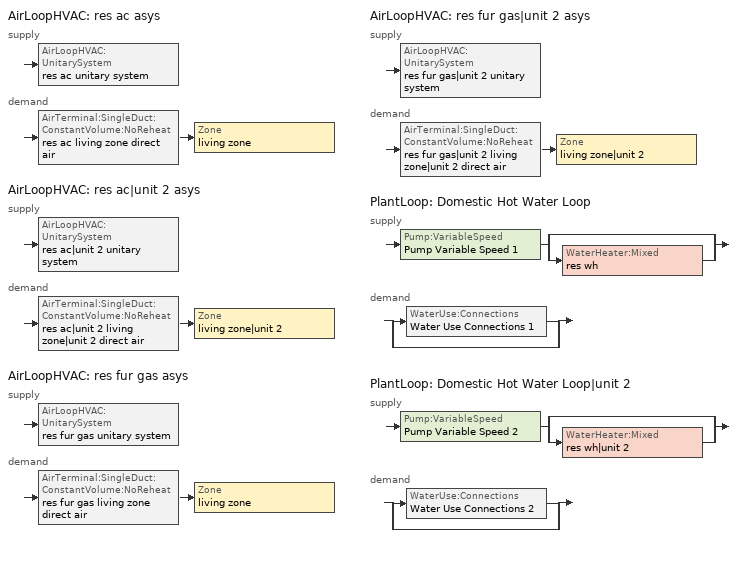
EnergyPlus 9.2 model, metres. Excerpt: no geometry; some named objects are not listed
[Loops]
AirLoopHVAC 'res ac asys'
 supply: AirLoopHVAC:UnitarySystem 'res ac unitary system'
 demand: AirTerminal:SingleDuct:ConstantVolume:NoReheat 'res ac living zone direct air' > Zone 'living zone'
AirLoopHVAC 'res ac|unit 2 asys'
 supply: AirLoopHVAC:UnitarySystem 'res ac|unit 2 unitary system'
 demand: AirTerminal:SingleDuct:ConstantVolume:NoReheat 'res ac|unit 2 living zone|unit 2 direct air' > Zone 'living zone|unit 2'
AirLoopHVAC 'res fur gas asys'
 supply: AirLoopHVAC:UnitarySystem 'res fur gas unitary system'
 demand: AirTerminal:SingleDuct:ConstantVolume:NoReheat 'res fur gas living zone direct air' > Zone 'living zone'
AirLoopHVAC 'res fur gas|unit 2 asys'
 supply: AirLoopHVAC:UnitarySystem 'res fur gas|unit 2 unitary system'
 demand: AirTerminal:SingleDuct:ConstantVolume:NoReheat 'res fur gas|unit 2 living zone|unit 2 direct air' > Zone 'living zone|unit 2'
PlantLoop 'Domestic Hot Water Loop'
 supply: Pump:VariableSpeed 'Pump Variable Speed 1' > split
  | bypass
  | WaterHeater:Mixed 'res wh'
 demand: split
  | WaterUse:Connections 'Water Use Connections 1'
  | bypass
PlantLoop 'Domestic Hot Water Loop|unit 2'
 supply: Pump:VariableSpeed 'Pump Variable Speed 2' > split
  | bypass
  | WaterHeater:Mixed 'res wh|unit 2'
 demand: split
  | WaterUse:Connections 'Water Use Connections 2'
  | bypass
[ZoneControl:Thermostat]
Name | Zone or ZoneList | Control Type Schedule | Control 1
living zone Thermostat | living zone | living zone Thermostat Schedule | living zone temperature setpoint
living zone|unit 2 Thermostat | living zone|unit 2 | living zone|unit 2 Thermostat Schedule | living zone|unit 2 temperature setpoint
[ThermostatSetpoint:DualSetpoint] Heating Setpoint Temperature Schedule=res heating setpoint; Cooling Setpoint Temperature Schedule=res cooling setpoint
living zone temperature setpoint; living zone|unit 2 temperature setpoint
[AirTerminal:SingleDuct:ConstantVolume:NoReheat] Availability Schedule=Always On Discrete
Name | Maximum Air Flow Rate {m3/s}
res ac living zone direct air; res fur gas living zone direct air | 3.12491
res ac|unit 2 living zone|unit 2 direct air; res fur gas|unit 2 living zone|unit 2 direct air | 3.12687
[Zone equipment]
living zone: res ac living zone direct air, res fur gas living zone direct air
living zone|unit 2: res ac|unit 2 living zone|unit 2 direct air, res fur gas|unit 2 living zone|unit 2 direct air
[AirLoopHVAC]
Name | Design Supply Air Flow Rate {m3/s}
res ac asys; res fur gas asys | 3.12491
res ac|unit 2 asys; res fur gas|unit 2 asys | 3.12687
[Sizing:System] Type of Load to Size On=Sensible; Design Outdoor Air Flow Rate {m3/s}=Autosize; Central Heating Maximum System Air Flow Ratio=0.3; Preheat Design Temperature {C}=7; Preheat Design Humidity Ratio {kgWater/kgDryAir}=0.008; Precool Design Temperature {C}=12.8; Precool Design Humidity Ratio {kgWater/kgDryAir}=0.008; Central Cooling Design Supply Air Temperature {C}=12.8; Central Heating Design Supply Air Temperature {C}=16.7; Type of Zone Sum to Use=NonCoincident; 100% Outdoor Air in Cooling=Yes; 100% Outdoor Air in Heating=Yes; Central Cooling Design Supply Air Humidity Ratio {kgWater/kgDryAir}=0.0085; Central Heating Design Supply Air Humidity Ratio {kgWater/kgDryAir}=0.008; Cooling Supply Air Flow Rate Method=DesignDay; Cooling Supply Air Flow Rate {m3/s}=0; Cooling Supply Air Flow Rate Per Floor Area {m3/s-m2}=0.00996765; Cooling Fraction of Autosized Cooling Supply Air Flow Rate=1; Cooling Supply Air Flow Rate Per Unit Cooling Capacity {m3/s-W}=3.94755e-05; Heating Supply Air Flow Rate Method=DesignDay; Heating Supply Air Flow Rate {m3/s}=0; Heating Supply Air Flow Rate Per Floor Area {m3/s-m2}=0.00996765; Heating Fraction of Autosized Heating Supply Air Flow Rate=1; Heating Fraction of Autosized Cooling Supply Air Flow Rate=1; Heating Supply Air Flow Rate Per Unit Heating Capacity {m3/s-W}=3.15882e-05; System Outdoor Air Method=ZoneSum; Zone Maximum Outdoor Air Fraction=1; Cooling Design Capacity Method=CoolingDesignCapacity; Cooling Design Capacity {W}=Autosize; Cooling Design Capacity Per Floor Area {W/m2}=234.7; Fraction of Autosized Cooling Design Capacity=1; Heating Design Capacity Method=HeatingDesignCapacity; Heating Design Capacity {W}=Autosize; Heating Design Capacity Per Floor Area {W/m2}=157; Fraction of Autosized Heating Design Capacity=1; Central Cooling Capacity Control Method=OnOff
res ac asys; res ac|unit 2 asys; res fur gas asys; res fur gas|unit 2 asys
[AvailabilityManager:Scheduled] Schedule=Always On Discrete
res ac asys Availability Manager; res ac|unit 2 asys Availability Manager; res fur gas asys Availability Manager; res fur gas|unit 2 asys Availability Manager
[AirLoopHVAC:UnitarySystem] Control Type=Load; Dehumidification Control Type=None; Availability Schedule=Always On Discrete; Fan Placement=BlowThrough; Supply Air Fan Operating Mode Schedule=Always Off Discrete; DX Heating Coil Sizing Ratio=1; Use DOAS DX Cooling Coil=No; Minimum Supply Air Temperature {C}=2; Latent Load Control=SensibleOnlyLoadControl; Cooling Supply Air Flow Rate Method=SupplyAirFlowRate; Heating Supply Air Flow Rate Method=SupplyAirFlowRate; No Load Supply Air Flow Rate {m3/s}=0; Maximum Supply Air Temperature {C}=48.8889; Maximum Outdoor Dry-Bulb Temperature for Supplemental Heater Operation {C}=21; Maximum Cycling Rate {cycles/hr}=2.5; Heat Pump Time Constant {s}=60; Fraction of On-Cycle Power Use=0.01; Heat Pump Fan Delay Time {s}=60; Ancillary On-Cycle Electric Power {W}=0; Ancillary Off-Cycle Electric Power {W}=0
Name | Controlling Zone or Thermostat Location | Supply Fan | Cooling Coil | Cooling Supply Air Flow Rate {m3/s} | Heating Supply Air Flow Rate {m3/s} | Heating Coil
res ac unitary system | living zone | res ac clg supply fan | res ac cooling coil | 3.12491 | 0
res ac|unit 2 unitary system | living zone|unit 2 | res ac|unit 2 clg supply fan | res ac|unit 2 cooling coil | 3.12687 | 0
res fur gas unitary system | living zone | res fur gas htg supply fan |  | 0 | 0.38625 | res fur gas heating coil
res fur gas|unit 2 unitary system | living zone|unit 2 | res fur gas|unit 2 htg supply fan |  | 0 | 0.38625 | res fur gas|unit 2 heating coil
[Fan:OnOff] Availability Schedule=Always On Discrete; Fan Total Efficiency=0.75; Pressure Rise {Pa}=794.58; Motor Efficiency=1; Motor In Airstream Fraction=1
Name | Maximum Flow Rate {m3/s} | Fan Power Ratio Function of Speed Ratio Curve | Fan Efficiency Ratio Function of Speed Ratio Curve
res ac clg supply fan | 3.12491 | Fan On Off Power Curve | Fan On Off Efficiency Curve
res ac|unit 2 clg supply fan | 3.12688 | Fan On Off Power Curve 1 | Fan On Off Efficiency Curve 1
res fur gas htg supply fan | 3.12491 | Fan On Off Power Curve 2 | Fan On Off Efficiency Curve 2
res fur gas|unit 2 htg supply fan | 3.12688 | Fan On Off Power Curve 3 | Fan On Off Efficiency Curve 3
[Coil:Cooling:DX:SingleSpeed] Availability Schedule=Always On Discrete; Gross Rated Sensible Heat Ratio=0.740403; Gross Rated Cooling COP {W/W}=3.95054; Rated Evaporator Fan Power Per Volume Flow Rate {W/(m3/s)}=773.391; Nominal Time for Condensate Removal to Begin {s}=1000; Ratio of Initial Moisture Evaporation Rate and Steady State Latent Capacity=1.5; Maximum Cycling Rate {cycles/hr}=3; Latent Capacity Time Constant {s}=45; Condenser Type=AirCooled; Evaporative Condenser Effectiveness=0; Evaporative Condenser Air Flow Rate {m3/s}=Autosize; Evaporative Condenser Pump Rated Power Consumption {W}=Autosize; Crankcase Heater Capacity {W}=0; Maximum Outdoor Dry-Bulb Temperature for Crankcase Heater Operation {C}=12.7778; Basin Heater Capacity {W/K}=0; Basin Heater Setpoint Temperature {C}=10
Name | Gross Rated Total Cooling Capacity {W} | Rated Air Flow Rate {m3/s} | Total Cooling Capacity Function of Temperature Curve | Total Cooling Capacity Function of Flow Fraction Curve | Energy Input Ratio Function of Temperature Curve | Energy Input Ratio Function of Flow Fraction Curve | Part Load Fraction Correlation Curve
res ac cooling coil | 57977.1 | 3.00397 | Cool-Cap-fT1 | Cool-Cap-fFF1 | Cool-EIR-fT1 | Cool-EIR-fFF1 | Cool-PLF-fPLR1
res ac|unit 2 cooling coil | 58013.5 | 3.00586 | Cool-Cap-fT1 1 | Cool-Cap-fFF1 1 | Cool-EIR-fT1 1 | Cool-EIR-fFF1 1 | Cool-PLF-fPLR1 1
[AirLoopHVAC:ReturnPlenum]
Name | Zone
res ac asys return plenum | res ds res ac asys ret air zone
res ac|unit 2 asys return plenum | res ds res ac_unit 2 asys ret air zone
res fur gas asys return plenum | res ds res fur gas asys ret air zone
res fur gas|unit 2 asys return plenum | res ds res fur gas_unit 2 asys ret air zone
[Coil:Heating:Fuel] Availability Schedule=Always On Discrete; Fuel Type=NaturalGas; Burner Efficiency=0.8; Nominal Capacity {W}=13185.5; Parasitic Electric Load {W}=76; Parasitic Fuel Load {W}=0
res fur gas heating coil; res fur gas|unit 2 heating coil
[PlantLoop] Fluid Type=Water; Maximum Loop Temperature {C}=100; Minimum Loop Temperature {C}=0; Maximum Loop Flow Rate {m3/s}=0.01; Minimum Loop Flow Rate {m3/s}=0; Plant Loop Volume {m3}=0.003; Load Distribution Scheme=Optimal; Plant Loop Demand Calculation Scheme=SingleSetpoint
Name | Plant Equipment Operation Scheme
Domestic Hot Water Loop | Domestic Hot Water Loop Operation Schemes
Domestic Hot Water Loop|unit 2 | Domestic Hot Water Loop|unit 2 Operation Schemes
[Sizing:Plant] Loop Type=Heating; Design Loop Exit Temperature {C}=52.6667; Loop Design Temperature Difference {deltaC}=5.55556; Sizing Option=NonCoincident; Zone Timesteps in Averaging Window=1; Coincident Sizing Factor Mode=None
Domestic Hot Water Loop; Domestic Hot Water Loop|unit 2
[Pump:VariableSpeed] Design Maximum Flow Rate {m3/s}=0.01; Design Pump Head {Pa}=1; Design Power Consumption {W}=0; Motor Efficiency=1; Fraction of Motor Inefficiencies to Fluid Stream=0; Coefficient 1 of the Part Load Performance Curve=0; Coefficient 2 of the Part Load Performance Curve=1; Coefficient 3 of the Part Load Performance Curve=0; Coefficient 4 of the Part Load Performance Curve=0; Design Minimum Flow Rate {m3/s}=0; Pump Control Type=Intermittent; Skin Loss Radiative Fraction=0.5; Design Power Sizing Method=PowerPerFlowPerPressure; Design Electric Power per Unit Flow Rate {W/(m3/s)}=348701.1; Design Shaft Power per Unit Flow Rate per Unit Head {W/((m3/s)-Pa)}=1.28205; Design Minimum Flow Rate Fraction=0
Pump Variable Speed 1; Pump Variable Speed 2
[WaterHeater:Mixed] Tank Volume {m3}=0.107884; Deadband Temperature Difference {deltaC}=2; Maximum Temperature Limit {C}=99; Heater Control Type=Cycle; Heater Maximum Capacity {W}=11722.8; Heater Minimum Capacity {W}=0; Heater Ignition Minimum Flow Rate {m3/s}=0; Heater Ignition Delay {s}=0; Heater Fuel Type=NaturalGas; Heater Thermal Efficiency=0.773298; Off Cycle Parasitic Fuel Consumption Rate {W}=0; Off Cycle Parasitic Fuel Type=Electricity; Off Cycle Parasitic Heat Fraction to Tank=0; On Cycle Parasitic Fuel Consumption Rate {W}=0; On Cycle Parasitic Fuel Type=Electricity; On Cycle Parasitic Heat Fraction to Tank=0; Ambient Temperature Indicator=Zone; Ambient Temperature Zone=unfinished basement zone; Off Cycle Loss Coefficient to Ambient Temperature {W/K}=4.15693; Off Cycle Loss Fraction to Zone=0.64; On Cycle Loss Coefficient to Ambient Temperature {W/K}=4.15693; On Cycle Loss Fraction to Zone=1; Use Side Effectiveness=1; Source Side Effectiveness=1; Use Side Design Flow Rate {m3/s}=Autosize; Source Side Design Flow Rate {m3/s}=Autosize; Indirect Water Heating Recovery Time {hr}=1.5; Source Side Flow Control Mode=IndirectHeatPrimarySetpoint
Name | Setpoint Temperature Schedule
res wh | WH Setpoint Temp
res wh|unit 2 | WH Setpoint Temp 1
[SetpointManager:Scheduled] Control Variable=Temperature
Name | Schedule
Setpoint Manager Scheduled 1 | dhw temp
Setpoint Manager Scheduled 2 | dhw temp 1
[WaterUse:Connections]
Name | Water Use Equipment Name 1 | Water Use Equipment Name 2 | Water Use Equipment Name 3 | Water Use Equipment Name 4 | Water Use Equipment Name 5 | Water Use Equipment Name 6
Water Use Connections 1 | res shower | res sink | res bath | res shower dist | res sink dist | res bath dist
Water Use Connections 2 | res shower|unit 2 | res sink|unit 2 | res bath|unit 2 | res shower dist|unit 2 | res sink dist|unit 2 | res bath dist|unit 2
[WaterUse:Equipment] Target Temperature Schedule=fixtures temperature schedule
Name | Peak Flow Rate {m3/s} | Flow Rate Fraction Schedule | Zone
res shower | 0.000535764 | showers | living zone
res sink | 0.000910024 | sinks | living zone
res bath | 0.000959315 | baths | living zone
res shower dist | 0 | showers | living zone
res sink dist | 0 | sinks | living zone
res bath dist | 0 | baths | living zone
res shower|unit 2 | 0.000535764 | showers | living zone|unit 2
res sink|unit 2 | 0.000910024 | sinks | living zone|unit 2
res bath|unit 2 | 0.000959315 | baths | living zone|unit 2
res shower dist|unit 2 | 0 | showers | living zone|unit 2
res sink dist|unit 2 | 0 | sinks | living zone|unit 2
res bath dist|unit 2 | 0 | baths | living zone|unit 2
[PlantEquipmentOperationSchemes] Control Scheme Object Type 1=PlantEquipmentOperation:HeatingLoad; Control Scheme Schedule Name 1=Always On Discrete
Name | Control Scheme Name 1
Domestic Hot Water Loop Operation Schemes | Domestic Hot Water Loop Heating Operation Scheme
Domestic Hot Water Loop|unit 2 Operation Schemes | Domestic Hot Water Loop|unit 2 Heating Operation Scheme
[PlantEquipmentOperation:HeatingLoad] Load Range Lower Limit 1 {W}=0; Load Range Upper Limit 1 {W}=1000000000
Name | Range Equipment List Name 1
Domestic Hot Water Loop Heating Operation Scheme | Domestic Hot Water Loop Heating Equipment List
Domestic Hot Water Loop|unit 2 Heating Operation Scheme | Domestic Hot Water Loop|unit 2 Heating Equipment List
[PlantEquipmentList]
Domestic Hot Water Loop Heating Equipment List: WaterHeater:Mixed, res wh
Domestic Hot Water Loop|unit 2 Heating Equipment List: WaterHeater:Mixed, res wh|unit 2
[EnergyManagementSystem:GlobalVariable]
res_ds_res_ac_asys_AhMfr
res_ds_res_ac_asys_AhT
res_ds_res_ac_asys_AhToLiv
res_ds_res_ac_asys_AhTt
res_ds_res_ac_asys_AhVfr
res_ds_res_ac_asys_AhW
res_ds_res_ac_asys_AhWt
res_ds_res_ac_asys_FanRtf
res_ds_res_ac_asys_LivToAh
res_ds_res_ac_asys_lk_ret_fan_equiv
res_ds_res_ac_asys_lk_sup_fan_equiv
res_ds_res_ac_asys_RaT
res_ds_res_ac_asys_RaW
res_ds_res_ac_asys_RetDCnToAh
res_ds_res_ac_asys_RetDCnToPl
res_ds_res_ac_asys_RetLatLk
res_ds_res_ac_asys_RetSLk
res_ds_res_ac_asys_SupDCnToAh
res_ds_res_ac_asys_SupDCnToLv
res_ds_res_ac_asys_SupLatLkToAh
res_ds_res_ac_asys_SupLatLkToLv
res_ds_res_ac_asys_SupSLkToAh
res_ds_res_ac_asys_SupSLkToLv
res_ds_res_ac_unit_2_asys_AhMfr
res_ds_res_ac_unit_2_asys_AhT
res_ds_res_ac_unit_2_asys_AhToLiv
res_ds_res_ac_unit_2_asys_AhTt
res_ds_res_ac_unit_2_asys_AhVfr
res_ds_res_ac_unit_2_asys_AhW
res_ds_res_ac_unit_2_asys_AhWt
res_ds_res_ac_unit_2_asys_FanRtf
res_ds_res_ac_unit_2_asys_LivToAh
res_ds_res_ac_unit_2_asys_lk_ret_fan_equiv
res_ds_res_ac_unit_2_asys_lk_sup_fan_equiv
res_ds_res_ac_unit_2_asys_RaT
res_ds_res_ac_unit_2_asys_RaW
res_ds_res_ac_unit_2_asys_RetDCnToAh
res_ds_res_ac_unit_2_asys_RetDCnToPl
res_ds_res_ac_unit_2_asys_RetLatLk
res_ds_res_ac_unit_2_asys_RetSLk
res_ds_res_ac_unit_2_asys_SupDCnToAh
res_ds_res_ac_unit_2_asys_SupDCnToLv
res_ds_res_ac_unit_2_asys_SupLatLkToAh
res_ds_res_ac_unit_2_asys_SupLatLkToLv
res_ds_res_ac_unit_2_asys_SupSLkToAh
res_ds_res_ac_unit_2_asys_SupSLkToLv
res_ds_res_fur_gas_asys_AhMfr
res_ds_res_fur_gas_asys_AhT
res_ds_res_fur_gas_asys_AhToLiv
res_ds_res_fur_gas_asys_AhTt
res_ds_res_fur_gas_asys_AhVfr
res_ds_res_fur_gas_asys_AhW
res_ds_res_fur_gas_asys_AhWt
res_ds_res_fur_gas_asys_FanRtf
res_ds_res_fur_gas_asys_LivToAh
res_ds_res_fur_gas_asys_lk_ret_fan_equiv
res_ds_res_fur_gas_asys_lk_sup_fan_equiv
res_ds_res_fur_gas_asys_RaT
res_ds_res_fur_gas_asys_RaW
res_ds_res_fur_gas_asys_RetDCnToAh
res_ds_res_fur_gas_asys_RetDCnToPl
res_ds_res_fur_gas_asys_RetLatLk
res_ds_res_fur_gas_asys_RetSLk
res_ds_res_fur_gas_asys_SupDCnToAh
res_ds_res_fur_gas_asys_SupDCnToLv
res_ds_res_fur_gas_asys_SupLatLkToAh
res_ds_res_fur_gas_asys_SupLatLkToLv
res_ds_res_fur_gas_asys_SupSLkToAh
res_ds_res_fur_gas_asys_SupSLkToLv
res_ds_res_fur_gas_unit_2_asys_AhMfr
res_ds_res_fur_gas_unit_2_asys_AhT
res_ds_res_fur_gas_unit_2_asys_AhToLiv
res_ds_res_fur_gas_unit_2_asys_AhTt
res_ds_res_fur_gas_unit_2_asys_AhVfr
res_ds_res_fur_gas_unit_2_asys_AhW
res_ds_res_fur_gas_unit_2_asys_AhWt
res_ds_res_fur_gas_unit_2_asys_FanRtf
res_ds_res_fur_gas_unit_2_asys_LivToAh
res_ds_res_fur_gas_unit_2_asys_lk_ret_fan_equiv
res_ds_res_fur_gas_unit_2_asys_lk_sup_fan_equiv
res_ds_res_fur_gas_unit_2_asys_RaT
res_ds_res_fur_gas_unit_2_asys_RaW
res_ds_res_fur_gas_unit_2_asys_RetDCnToAh
res_ds_res_fur_gas_unit_2_asys_RetDCnToPl
res_ds_res_fur_gas_unit_2_asys_RetLatLk
res_ds_res_fur_gas_unit_2_asys_RetSLk
res_ds_res_fur_gas_unit_2_asys_SupDCnToAh
res_ds_res_fur_gas_unit_2_asys_SupDCnToLv
res_ds_res_fur_gas_unit_2_asys_SupLatLkToAh
res_ds_res_fur_gas_unit_2_asys_SupLatLkToLv
res_ds_res_fur_gas_unit_2_asys_SupSLkToAh
res_ds_res_fur_gas_unit_2_asys_SupSLkToLv
[EnergyManagementSystem:Sensor]
Name | Output:Variable or Output:Meter Index Key | Output:Variable or Output:Meter
res_af_1_tin_s; res_ceil_fan_tin_sensor | living zone | Zone Mean Air Temperature
res_af_1_tt_s | living zone | Zone Outdoor Air Drybulb Temperature
res_af_2_tin_s; res_ceil_fan_unit_2_tin_sensor | living zone|unit 2 | Zone Mean Air Temperature
res_af_2_tt_s | living zone|unit 2 | Zone Outdoor Air Drybulb Temperature
res_af_vw_s |  | Site Wind Speed
res_ceil_fan_sched_val_sensor | res ceil fan schedule | Schedule Value
res_ceil_fan_unit_2_sched_val_sensor | res ceil fan|unit 2 schedule | Schedule Value
res_ds_res_ac_asys_ah_mfr_s | Node 31 | System Node Mass Flow Rate
res_ds_res_ac_asys_ah_tt_s | Node 31 | System Node Temperature
res_ds_res_ac_asys_ah_vfr_s | Node 31 | System Node Current Density Volume Flow Rate
res_ds_res_ac_asys_ah_wt_s | Node 31 | System Node Humidity Ratio
res_ds_res_ac_asys_fan_rtf_s | res ac clg supply fan | Fan Runtime Fraction
res_ds_res_ac_asys_ra_t_s | Node 34 | System Node Temperature
res_ds_res_ac_asys_ra_w_s | Node 34 | System Node Humidity Ratio
res_ds_res_ac_asys_win_s; res_ds_res_fur_gas_asys_win_s | living zone | Zone Mean Air Humidity Ratio
res_ds_res_ac_unit_2_asys_ah_mfr_s | Node 38 | System Node Mass Flow Rate
res_ds_res_ac_unit_2_asys_ah_tt_s | Node 38 | System Node Temperature
res_ds_res_ac_unit_2_asys_ah_vfr_s | Node 38 | System Node Current Density Volume Flow Rate
res_ds_res_ac_unit_2_asys_ah_wt_s | Node 38 | System Node Humidity Ratio
res_ds_res_ac_unit_2_asys_fan_rtf_s | res ac|unit 2 clg supply fan | Fan Runtime Fraction
res_ds_res_ac_unit_2_asys_ra_t_s | Node 41 | System Node Temperature
res_ds_res_ac_unit_2_asys_ra_w_s | Node 41 | System Node Humidity Ratio
res_ds_res_ac_unit_2_asys_win_s; res_ds_res_fur_gas_unit_2_asys_win_s | living zone|unit 2 | Zone Mean Air Humidity Ratio
res_ds_res_fur_gas_asys_ah_mfr_s | Node 45 | System Node Mass Flow Rate
res_ds_res_fur_gas_asys_ah_tt_s | Node 45 | System Node Temperature
res_ds_res_fur_gas_asys_ah_vfr_s | Node 45 | System Node Current Density Volume Flow Rate
res_ds_res_fur_gas_asys_ah_wt_s | Node 45 | System Node Humidity Ratio
res_ds_res_fur_gas_asys_fan_rtf_s | res fur gas htg supply fan | Fan Runtime Fraction
res_ds_res_fur_gas_asys_ra_t_s | Node 48 | System Node Temperature
res_ds_res_fur_gas_asys_ra_w_s | Node 48 | System Node Humidity Ratio
res_ds_res_fur_gas_unit_2_asys_ah_mfr_s | Node 52 | System Node Mass Flow Rate
res_ds_res_fur_gas_unit_2_asys_ah_tt_s | Node 52 | System Node Temperature
res_ds_res_fur_gas_unit_2_asys_ah_vfr_s | Node 52 | System Node Current Density Volume Flow Rate
res_ds_res_fur_gas_unit_2_asys_ah_wt_s | Node 52 | System Node Humidity Ratio
res_ds_res_fur_gas_unit_2_asys_fan_rtf_s | res fur gas|unit 2 htg supply fan | Fan Runtime Fraction
res_ds_res_fur_gas_unit_2_asys_ra_t_s | Node 55 | System Node Temperature
res_ds_res_fur_gas_unit_2_asys_ra_w_s | Node 55 | System Node Humidity Ratio
res_infil_1_bath_sch_s | res mv_1 bath exhaust schedule | Schedule Value
res_infil_1_range_sch_s | res mv_1 range exhaust schedule | Schedule Value
res_infil_1_wh_sch_s; res_infil_2_wh_sch_s | Always On Discrete | Schedule Value
res_infil_2_bath_sch_s | res mv_2 bath exhaust schedule | Schedule Value
res_infil_2_range_sch_s | res mv_2 range exhaust schedule | Schedule Value
res_nv_1_nva_s | res nv_1 avail schedule | Schedule Value
res_nv_1_sp_s | res nv_1 temp schedule | Schedule Value
res_nv_2_nva_s | res nv_2 avail schedule | Schedule Value
res_nv_2_sp_s | res nv_2 temp schedule | Schedule Value
res_nv_pb_s |  | Site Outdoor Air Barometric Pressure
res_nv_wt_s |  | Site Outdoor Air Humidity Ratio
[EnergyManagementSystem:Actuator]
Name | Actuated Component Unique | Actuated Component Type | Actuated Component Control Type
res_ceil_fan_sched_override | res ceil fan master | Schedule:Constant | Schedule Value
res_ceil_fan_unit_2_sched_override | res ceil fan|unit 2 master | Schedule:Constant | Schedule Value
res_ds_res_ac_asys_AhToLivMix_act | res ds res ac asys AhToLivMix | ZoneMixing | Air Exchange Flow Rate
res_ds_res_ac_asys_LivToAhMix_act | res ds res ac asys LivToAhMix | ZoneMixing | Air Exchange Flow Rate
res_ds_res_ac_asys_RetDCnToAhEquip_act | res ds res ac asys RetDCnToAhEquip | OtherEquipment | Power Level
res_ds_res_ac_asys_RetDCnToPlEq_act | res ds res ac asys RetDCnToPlEq | OtherEquipment | Power Level
res_ds_res_ac_asys_RetLatLkEq_act | res ds res ac asys RetLatLkEq | OtherEquipment | Power Level
res_ds_res_ac_asys_RetSLkEq_act | res ds res ac asys RetSLkEq | OtherEquipment | Power Level
res_ds_res_ac_asys_SupDCnToAhEq_act | res ds res ac asys SupDCnToAhEq | OtherEquipment | Power Level
res_ds_res_ac_asys_SupDCnToLvEq_act | res ds res ac asys SupDCnToLvEq | OtherEquipment | Power Level
res_ds_res_ac_asys_SupLatLkToAhEq_act | res ds res ac asys SupLatLkToAhEq | OtherEquipment | Power Level
res_ds_res_ac_asys_SupLatLkToLvEq_act | res ds res ac asys SupLatLkToLvEq | OtherEquipment | Power Level
res_ds_res_ac_asys_SupSLkToAhEq_act | res ds res ac asys SupSLkToAhEq | OtherEquipment | Power Level
res_ds_res_ac_asys_SupSLkToLvEq_act | res ds res ac asys SupSLkToLvEq | OtherEquipment | Power Level
res_ds_res_ac_unit_2_asys_AhToLivMix_act | res ds res ac_unit 2 asys AhToLivMix | ZoneMixing | Air Exchange Flow Rate
res_ds_res_ac_unit_2_asys_LivToAhMix_act | res ds res ac_unit 2 asys LivToAhMix | ZoneMixing | Air Exchange Flow Rate
res_ds_res_ac_unit_2_asys_RetDCnToAhEquip_act | res ds res ac_unit 2 asys RetDCnToAhEquip | OtherEquipment | Power Level
res_ds_res_ac_unit_2_asys_RetDCnToPlEq_act | res ds res ac_unit 2 asys RetDCnToPlEq | OtherEquipment | Power Level
res_ds_res_ac_unit_2_asys_RetLatLkEq_act | res ds res ac_unit 2 asys RetLatLkEq | OtherEquipment | Power Level
res_ds_res_ac_unit_2_asys_RetSLkEq_act | res ds res ac_unit 2 asys RetSLkEq | OtherEquipment | Power Level
res_ds_res_ac_unit_2_asys_SupDCnToAhEq_act | res ds res ac_unit 2 asys SupDCnToAhEq | OtherEquipment | Power Level
res_ds_res_ac_unit_2_asys_SupDCnToLvEq_act | res ds res ac_unit 2 asys SupDCnToLvEq | OtherEquipment | Power Level
res_ds_res_ac_unit_2_asys_SupLatLkToAhEq_act | res ds res ac_unit 2 asys SupLatLkToAhEq | OtherEquipment | Power Level
res_ds_res_ac_unit_2_asys_SupLatLkToLvEq_act | res ds res ac_unit 2 asys SupLatLkToLvEq | OtherEquipment | Power Level
res_ds_res_ac_unit_2_asys_SupSLkToAhEq_act | res ds res ac_unit 2 asys SupSLkToAhEq | OtherEquipment | Power Level
res_ds_res_ac_unit_2_asys_SupSLkToLvEq_act | res ds res ac_unit 2 asys SupSLkToLvEq | OtherEquipment | Power Level
res_ds_res_fur_gas_asys_AhToLivMix_act | res ds res fur gas asys AhToLivMix | ZoneMixing | Air Exchange Flow Rate
res_ds_res_fur_gas_asys_LivToAhMix_act | res ds res fur gas asys LivToAhMix | ZoneMixing | Air Exchange Flow Rate
res_ds_res_fur_gas_asys_RetDCnToAhEquip_act | res ds res fur gas asys RetDCnToAhEquip | OtherEquipment | Power Level
res_ds_res_fur_gas_asys_RetDCnToPlEq_act | res ds res fur gas asys RetDCnToPlEq | OtherEquipment | Power Level
res_ds_res_fur_gas_asys_RetLatLkEq_act | res ds res fur gas asys RetLatLkEq | OtherEquipment | Power Level
res_ds_res_fur_gas_asys_RetSLkEq_act | res ds res fur gas asys RetSLkEq | OtherEquipment | Power Level
res_ds_res_fur_gas_asys_SupDCnToAhEq_act | res ds res fur gas asys SupDCnToAhEq | OtherEquipment | Power Level
res_ds_res_fur_gas_asys_SupDCnToLvEq_act | res ds res fur gas asys SupDCnToLvEq | OtherEquipment | Power Level
res_ds_res_fur_gas_asys_SupLatLkToAhEq_act | res ds res fur gas asys SupLatLkToAhEq | OtherEquipment | Power Level
res_ds_res_fur_gas_asys_SupLatLkToLvEq_act | res ds res fur gas asys SupLatLkToLvEq | OtherEquipment | Power Level
res_ds_res_fur_gas_asys_SupSLkToAhEq_act | res ds res fur gas asys SupSLkToAhEq | OtherEquipment | Power Level
res_ds_res_fur_gas_asys_SupSLkToLvEq_act | res ds res fur gas asys SupSLkToLvEq | OtherEquipment | Power Level
res_ds_res_fur_gas_unit_2_asys_AhToLivMix_act | res ds res fur gas_unit 2 asys AhToLivMix | ZoneMixing | Air Exchange Flow Rate
res_ds_res_fur_gas_unit_2_asys_LivToAhMix_act | res ds res fur gas_unit 2 asys LivToAhMix | ZoneMixing | Air Exchange Flow Rate
res_ds_res_fur_gas_unit_2_asys_RetDCnToAhEquip_act | res ds res fur gas_unit 2 asys RetDCnToAhEquip | OtherEquipment | Power Level
res_ds_res_fur_gas_unit_2_asys_RetDCnToPlEq_act | res ds res fur gas_unit 2 asys RetDCnToPlEq | OtherEquipment | Power Level
res_ds_res_fur_gas_unit_2_asys_RetLatLkEq_act | res ds res fur gas_unit 2 asys RetLatLkEq | OtherEquipment | Power Level
res_ds_res_fur_gas_unit_2_asys_RetSLkEq_act | res ds res fur gas_unit 2 asys RetSLkEq | OtherEquipment | Power Level
res_ds_res_fur_gas_unit_2_asys_SupDCnToAhEq_act | res ds res fur gas_unit 2 asys SupDCnToAhEq | OtherEquipment | Power Level
res_ds_res_fur_gas_unit_2_asys_SupDCnToLvEq_act | res ds res fur gas_unit 2 asys SupDCnToLvEq | OtherEquipment | Power Level
res_ds_res_fur_gas_unit_2_asys_SupLatLkToAhEq_act | res ds res fur gas_unit 2 asys SupLatLkToAhEq | OtherEquipment | Power Level
res_ds_res_fur_gas_unit_2_asys_SupLatLkToLvEq_act | res ds res fur gas_unit 2 asys SupLatLkToLvEq | OtherEquipment | Power Level
res_ds_res_fur_gas_unit_2_asys_SupSLkToAhEq_act | res ds res fur gas_unit 2 asys SupSLkToAhEq | OtherEquipment | Power Level
res_ds_res_fur_gas_unit_2_asys_SupSLkToLvEq_act | res ds res fur gas_unit 2 asys SupSLkToLvEq | OtherEquipment | Power Level
res_infil_1_bath_fan_act | res infil_1 bath fan | ElectricEquipment | Electric Power Level
res_infil_1_flow_act | res infil_1 flow | Zone Infiltration | Air Exchange Flow Rate
res_infil_1_house_fan_act | res infil_1 house fan | ElectricEquipment | Electric Power Level
res_infil_1_range_fan_act | res infil_1 range fan | ElectricEquipment | Electric Power Level
res_infil_2_bath_fan_act | res infil_2 bath fan | ElectricEquipment | Electric Power Level
res_infil_2_flow_act | res infil_2 flow | Zone Infiltration | Air Exchange Flow Rate
res_infil_2_house_fan_act | res infil_2 house fan | ElectricEquipment | Electric Power Level
res_infil_2_range_fan_act | res infil_2 range fan | ElectricEquipment | Electric Power Level
res_nv_1_flow_act | res nv_1 flow | Zone Infiltration | Air Exchange Flow Rate
res_nv_2_flow_act | res nv_2 flow | Zone Infiltration | Air Exchange Flow Rate
[EnergyManagementSystem:Program]
res_ceil_fan_schedule_program: If res_ceil_fan_sched_val_sensor == 0; Set res_ceil_fan_sched_override = 0; ElseIf res_ceil_fan_tin_sensor < 21.056; Set res_ceil_fan_sched_override = 0; Else; Set res_ceil_fan_sched_override = 1; EndIf
res_ceil_fan|unit_2_schedule_program: If res_ceil_fan_unit_2_sched_val_sensor == 0; Set res_ceil_fan_unit_2_sched_override = 0; ElseIf res_ceil_fan_unit_2_tin_sensor < 21.056; Set res_ceil_fan_unit_2_sched_override = 0; Else; Set res_ceil_fan_unit_2_sched_override = 1; EndIf
res_ds_res_ac_asys_program: Set res_ds_res_ac_asys_AhMfr = res_ds_res_ac_asys_ah_mfr_s; Set res_ds_res_ac_asys_FanRtf = res_ds_res_ac_asys_fan_rtf_s; Set res_ds_res_ac_asys_AhVfr = res_ds_res_ac_asys_ah_vfr_s; Set res_ds_res_ac_asys_AhTt = res_ds_res_ac_asys_ah_tt_s; Set res_ds_res_ac_asys_AhWt = res_ds_res_ac_asys_ah_wt_s; Set res_ds_res_ac_asys_RaT = res_ds_res_ac_asys_ra_t_s; Set res_ds_res_ac_asys_RaW = res_ds_res_ac_asys_ra_w_s; Set res_ds_res_ac_asys_AhT = res_ds_res_ac_asys_ah_t_s; Set res_ds_res_ac_asys_AhW = res_ds_res_ac_asys_ah_w_s; Run res_ds_res_ac_asys_lk_subrout; Set res_ds_res_ac_asys_SupSLkToLvEq_act = res_ds_res_ac_asys_SupSLkToLv; Set res_ds_res_ac_asys_SupLatLkToLvEq_act = res_ds_res_ac_asys_SupLatLkToLv; Set res_ds_res_ac_asys_SupDCnToLvEq_act = res_ds_res_ac_asys_SupDCnToLv; Set res_ds_res_ac_asys_SupDCnToAhEq_act = res_ds_res_ac_asys_SupDCnToAh; Set res_ds_res_ac_asys_SupSLkToAhEq_act = res_ds_res_ac_asys_SupSLkToAh; Set res_ds_res_ac_asys_SupLatLkToAhEq_act = res_ds_res_ac_asys_SupLatLkToAh; Set res_ds_res_ac_asys_RetSLkEq_act = res_ds_res_ac_asys_RetSLk; Set res_ds_res_ac_asys_RetLatLkEq_act = res_ds_res_ac_asys_RetLatLk; Set res_ds_res_ac_asys_RetDCnToPlEq_act = res_ds_res_ac_asys_RetDCnToPl; Set res_ds_res_ac_asys_RetDCnToAhEquip_act = res_ds_res_ac_asys_RetDCnToAh; Set res_ds_res_ac_asys_AhToLivMix_act = res_ds_res_ac_asys_AhToLiv; Set res_ds_res_ac_asys_LivToAhMix_act = res_ds_res_ac_asys_LivToAh
res_ds_res_ac_unit_2_asys_program: Set res_ds_res_ac_unit_2_asys_AhMfr = res_ds_res_ac_unit_2_asys_ah_mfr_s; Set res_ds_res_ac_unit_2_asys_FanRtf = res_ds_res_ac_unit_2_asys_fan_rtf_s; Set res_ds_res_ac_unit_2_asys_AhVfr = res_ds_res_ac_unit_2_asys_ah_vfr_s; Set res_ds_res_ac_unit_2_asys_AhTt = res_ds_res_ac_unit_2_asys_ah_tt_s; Set res_ds_res_ac_unit_2_asys_AhWt = res_ds_res_ac_unit_2_asys_ah_wt_s; Set res_ds_res_ac_unit_2_asys_RaT = res_ds_res_ac_unit_2_asys_ra_t_s; Set res_ds_res_ac_unit_2_asys_RaW = res_ds_res_ac_unit_2_asys_ra_w_s; Set res_ds_res_ac_unit_2_asys_AhT = res_ds_res_ac_unit_2_asys_ah_t_s; Set res_ds_res_ac_unit_2_asys_AhW = res_ds_res_ac_unit_2_asys_ah_w_s; Run res_ds_res_ac_unit_2_asys_lk_subrout; Set res_ds_res_ac_unit_2_asys_SupSLkToLvEq_act = res_ds_res_ac_unit_2_asys_SupSLkToLv; Set res_ds_res_ac_unit_2_asys_SupLatLkToLvEq_act = res_ds_res_ac_unit_2_asys_SupLatLkToLv; Set res_ds_res_ac_unit_2_asys_SupDCnToLvEq_act = res_ds_res_ac_unit_2_asys_SupDCnToLv; Set res_ds_res_ac_unit_2_asys_SupDCnToAhEq_act = res_ds_res_ac_unit_2_asys_SupDCnToAh; Set res_ds_res_ac_unit_2_asys_SupSLkToAhEq_act = res_ds_res_ac_unit_2_asys_SupSLkToAh; Set res_ds_res_ac_unit_2_asys_SupLatLkToAhEq_act = res_ds_res_ac_unit_2_asys_SupLatLkToAh; Set res_ds_res_ac_unit_2_asys_RetSLkEq_act = res_ds_res_ac_unit_2_asys_RetSLk; Set res_ds_res_ac_unit_2_asys_RetLatLkEq_act = res_ds_res_ac_unit_2_asys_RetLatLk; Set res_ds_res_ac_unit_2_asys_RetDCnToPlEq_act = res_ds_res_ac_unit_2_asys_RetDCnToPl; Set res_ds_res_ac_unit_2_asys_RetDCnToAhEquip_act = res_ds_res_ac_unit_2_asys_RetDCnToAh; Set res_ds_res_ac_unit_2_asys_AhToLivMix_act = res_ds_res_ac_unit_2_asys_AhToLiv; Set res_ds_res_ac_unit_2_asys_LivToAhMix_act = res_ds_res_ac_unit_2_asys_LivToAh
res_ds_res_fur_gas_asys_program: Set res_ds_res_fur_gas_asys_AhMfr = res_ds_res_fur_gas_asys_ah_mfr_s; Set res_ds_res_fur_gas_asys_FanRtf = res_ds_res_fur_gas_asys_fan_rtf_s; Set res_ds_res_fur_gas_asys_AhVfr = res_ds_res_fur_gas_asys_ah_vfr_s; Set res_ds_res_fur_gas_asys_AhTt = res_ds_res_fur_gas_asys_ah_tt_s; Set res_ds_res_fur_gas_asys_AhWt = res_ds_res_fur_gas_asys_ah_wt_s; Set res_ds_res_fur_gas_asys_RaT = res_ds_res_fur_gas_asys_ra_t_s; Set res_ds_res_fur_gas_asys_RaW = res_ds_res_fur_gas_asys_ra_w_s; Set res_ds_res_fur_gas_asys_AhT = res_ds_res_fur_gas_asys_ah_t_s; Set res_ds_res_fur_gas_asys_AhW = res_ds_res_fur_gas_asys_ah_w_s; Run res_ds_res_fur_gas_asys_lk_subrout; Set res_ds_res_fur_gas_asys_SupSLkToLvEq_act = res_ds_res_fur_gas_asys_SupSLkToLv; Set res_ds_res_fur_gas_asys_SupLatLkToLvEq_act = res_ds_res_fur_gas_asys_SupLatLkToLv; Set res_ds_res_fur_gas_asys_SupDCnToLvEq_act = res_ds_res_fur_gas_asys_SupDCnToLv; Set res_ds_res_fur_gas_asys_SupDCnToAhEq_act = res_ds_res_fur_gas_asys_SupDCnToAh; Set res_ds_res_fur_gas_asys_SupSLkToAhEq_act = res_ds_res_fur_gas_asys_SupSLkToAh; Set res_ds_res_fur_gas_asys_SupLatLkToAhEq_act = res_ds_res_fur_gas_asys_SupLatLkToAh; Set res_ds_res_fur_gas_asys_RetSLkEq_act = res_ds_res_fur_gas_asys_RetSLk; Set res_ds_res_fur_gas_asys_RetLatLkEq_act = res_ds_res_fur_gas_asys_RetLatLk; Set res_ds_res_fur_gas_asys_RetDCnToPlEq_act = res_ds_res_fur_gas_asys_RetDCnToPl; Set res_ds_res_fur_gas_asys_RetDCnToAhEquip_act = res_ds_res_fur_gas_asys_RetDCnToAh; Set res_ds_res_fur_gas_asys_AhToLivMix_act = res_ds_res_fur_gas_asys_AhToLiv; Set res_ds_res_fur_gas_asys_LivToAhMix_act = res_ds_res_fur_gas_asys_LivToAh
[Schedule:File] File=/var/simdata/openstudio/generated_files/schedules.csv; Rows to Skip at Top=1; Number of Hours of Data=8760; Column Separator=Comma; Interpolate to Timestep=No; Minutes per Item=15
Name | Column Number
baths | 11
showers | 12
sinks | 13
[Schedule:Constant]
Name | Hourly Value
Always Off Discrete | 0
Always On Discrete | 1
dhw temp; dhw temp 1; WH Setpoint Temp; WH Setpoint Temp 1 | 52.6667
fixtures temperature schedule | 43.3333
[Schedule:Compact]
living zone Thermostat Schedule; living zone|unit 2 Thermostat Schedule: Through: 12/31, For: AllDays, Until: 24:00, 4
[Schedule:Day:Interval]
res heating setpoint allday1; res heating setpoint allday2; res heating setpoint allday3; res heating setpoint allday4; res heating setpoint allday5; res heating setpoint allday6; res heating setpoint allday7; res heating setpoint allday8; res heating setpoint allday9; res heating setpoint allday10; res heating setpoint allday11; res heating setpoint allday12: No, 07:00, 19.4444, 22:00, 21.1111, 24:00, 19.4444
Schedule Day 5; Schedule Day 10: No, 24:00, 0
res heating setpoint summer design; res cooling setpoint summer design: No, 24:00, 23.8889
res heating setpoint winter design; res cooling setpoint winter design: No, 24:00, 21.1111
res cooling setpoint allday1; res cooling setpoint allday2; res cooling setpoint allday3; res cooling setpoint allday4; res cooling setpoint allday5; res cooling setpoint allday6; res cooling setpoint allday7; res cooling setpoint allday8; res cooling setpoint allday9; res cooling setpoint allday10; res cooling setpoint allday11; res cooling setpoint allday12: No, 01:00, 21.1111, 02:00, 21.1111, 03:00, 21.1111, 04:00, 21.1111, 05:00, 21.1111, 06:00, 21.1111, 07:00, 21.1111, 08:00, 21.1111, 09:00, 21.1111, 10:00, 21.1111, 11:00, 21.1111, 12:00, 21.1111, 13:00, 21.1111, 14:00, 21.1111, 15:00, 21.1111, 16:00, 21.1111, 17:00, 21.1111, 18:00, 21.1111, 19:00, 21.1111, 20:00, 21.1111, 21:00, 21.1111, 22:00, 21.1111, 23:00, 21.1111, 24:00, 21.1111
[Schedule:Week:Daily]
res heating setpoint Week Rule - Jan1-Jan6: Schedule Day 5, res heating setpoint allday1, res heating setpoint allday1, res heating setpoint allday1, res heating setpoint allday1, res heating setpoint allday1, res heating setpoint allday1, Schedule Day 5, res heating setpoint summer design, res heating setpoint winter design, Schedule Day 5, Schedule Day 5
res heating setpoint Week Rule - Jan7-Jan27: res heating setpoint allday1, res heating setpoint allday1, res heating setpoint allday1, res heating setpoint allday1, res heating setpoint allday1, res heating setpoint allday1, res heating setpoint allday1, Schedule Day 5, res heating setpoint summer design, res heating setpoint winter design, Schedule Day 5, Schedule Day 5
res heating setpoint Week Rule - Jan28-Feb3: res heating setpoint allday1, res heating setpoint allday1, res heating setpoint allday1, res heating setpoint allday1, res heating setpoint allday2, res heating setpoint allday2, res heating setpoint allday2, Schedule Day 5, res heating setpoint summer design, res heating setpoint winter design, Schedule Day 5, Schedule Day 5
res heating setpoint Week Rule - Feb4-Feb24: res heating setpoint allday2, res heating setpoint allday2, res heating setpoint allday2, res heating setpoint allday2, res heating setpoint allday2, res heating setpoint allday2, res heating setpoint allday2, Schedule Day 5, res heating setpoint summer design, res heating setpoint winter design, Schedule Day 5, Schedule Day 5
res heating setpoint Week Rule - Feb25-Mar3: res heating setpoint allday2, res heating setpoint allday2, res heating setpoint allday2, res heating setpoint allday2, res heating setpoint allday3, res heating setpoint allday3, res heating setpoint allday3, Schedule Day 5, res heating setpoint summer design, res heating setpoint winter design, Schedule Day 5, Schedule Day 5
res heating setpoint Week Rule - Mar4-Mar31: res heating setpoint allday3, res heating setpoint allday3, res heating setpoint allday3, res heating setpoint allday3, res heating setpoint allday3, res heating setpoint allday3, res heating setpoint allday3, Schedule Day 5, res heating setpoint summer design, res heating setpoint winter design, Schedule Day 5, Schedule Day 5
res heating setpoint Week Rule - Apr1-Apr28: res heating setpoint allday4, res heating setpoint allday4, res heating setpoint allday4, res heating setpoint allday4, res heating setpoint allday4, res heating setpoint allday4, res heating setpoint allday4, Schedule Day 5, res heating setpoint summer design, res heating setpoint winter design, Schedule Day 5, Schedule Day 5
res heating setpoint Week Rule - Apr29-May5: res heating setpoint allday4, res heating setpoint allday4, res heating setpoint allday5, res heating setpoint allday5, res heating setpoint allday5, res heating setpoint allday5, res heating setpoint allday5, Schedule Day 5, res heating setpoint summer design, res heating setpoint winter design, Schedule Day 5, Schedule Day 5
res heating setpoint Week Rule - May6-May26: res heating setpoint allday5, res heating setpoint allday5, res heating setpoint allday5, res heating setpoint allday5, res heating setpoint allday5, res heating setpoint allday5, res heating setpoint allday5, Schedule Day 5, res heating setpoint summer design, res heating setpoint winter design, Schedule Day 5, Schedule Day 5
res heating setpoint Week Rule - May27-Jun2: res heating setpoint allday5, res heating setpoint allday5, res heating setpoint allday5, res heating setpoint allday5, res heating setpoint allday5, res heating setpoint allday6, res heating setpoint allday6, Schedule Day 5, res heating setpoint summer design, res heating setpoint winter design, Schedule Day 5, Schedule Day 5
res heating setpoint Week Rule - Jun3-Jun30: res heating setpoint allday6, res heating setpoint allday6, res heating setpoint allday6, res heating setpoint allday6, res heating setpoint allday6, res heating setpoint allday6, res heating setpoint allday6, Schedule Day 5, res heating setpoint summer design, res heating setpoint winter design, Schedule Day 5, Schedule Day 5
res heating setpoint Week Rule - Jul1-Jul28: res heating setpoint allday7, res heating setpoint allday7, res heating setpoint allday7, res heating setpoint allday7, res heating setpoint allday7, res heating setpoint allday7, res heating setpoint allday7, Schedule Day 5, res heating setpoint summer design, res heating setpoint winter design, Schedule Day 5, Schedule Day 5
res heating setpoint Week Rule - Jul29-Aug4: res heating setpoint allday7, res heating setpoint allday7, res heating setpoint allday7, res heating setpoint allday8, res heating setpoint allday8, res heating setpoint allday8, res heating setpoint allday8, Schedule Day 5, res heating setpoint summer design, res heating setpoint winter design, Schedule Day 5, Schedule Day 5
res heating setpoint Week Rule - Aug5-Aug25: res heating setpoint allday8, res heating setpoint allday8, res heating setpoint allday8, res heating setpoint allday8, res heating setpoint allday8, res heating setpoint allday8, res heating setpoint allday8, Schedule Day 5, res heating setpoint summer design, res heating setpoint winter design, Schedule Day 5, Schedule Day 5
res heating setpoint Week Rule - Aug26-Sep1: res heating setpoint allday8, res heating setpoint allday8, res heating setpoint allday8, res heating setpoint allday8, res heating setpoint allday8, res heating setpoint allday8, res heating setpoint allday9, Schedule Day 5, res heating setpoint summer design, res heating setpoint winter design, Schedule Day 5, Schedule Day 5
res heating setpoint Week Rule - Sep2-Sep29: res heating setpoint allday9, res heating setpoint allday9, res heating setpoint allday9, res heating setpoint allday9, res heating setpoint allday9, res heating setpoint allday9, res heating setpoint allday9, Schedule Day 5, res heating setpoint summer design, res heating setpoint winter design, Schedule Day 5, Schedule Day 5
res heating setpoint Week Rule - Sep30-Oct6: res heating setpoint allday9, res heating setpoint allday10, res heating setpoint allday10, res heating setpoint allday10, res heating setpoint allday10, res heating setpoint allday10, res heating setpoint allday10, Schedule Day 5, res heating setpoint summer design, res heating setpoint winter design, Schedule Day 5, Schedule Day 5
res heating setpoint Week Rule - Oct7-Oct27: res heating setpoint allday10, res heating setpoint allday10, res heating setpoint allday10, res heating setpoint allday10, res heating setpoint allday10, res heating setpoint allday10, res heating setpoint allday10, Schedule Day 5, res heating setpoint summer design, res heating setpoint winter design, Schedule Day 5, Schedule Day 5
res heating setpoint Week Rule - Oct28-Nov3: res heating setpoint allday10, res heating setpoint allday10, res heating setpoint allday10, res heating setpoint allday10, res heating setpoint allday11, res heating setpoint allday11, res heating setpoint allday11, Schedule Day 5, res heating setpoint summer design, res heating setpoint winter design, Schedule Day 5, Schedule Day 5
res heating setpoint Week Rule - Nov4-Nov24: res heating setpoint allday11, res heating setpoint allday11, res heating setpoint allday11, res heating setpoint allday11, res heating setpoint allday11, res heating setpoint allday11, res heating setpoint allday11, Schedule Day 5, res heating setpoint summer design, res heating setpoint winter design, Schedule Day 5, Schedule Day 5
res heating setpoint Week Rule - Nov25-Dec1: res heating setpoint allday11, res heating setpoint allday11, res heating setpoint allday11, res heating setpoint allday11, res heating setpoint allday11, res heating setpoint allday11, res heating setpoint allday12, Schedule Day 5, res heating setpoint summer design, res heating setpoint winter design, Schedule Day 5, Schedule Day 5
res heating setpoint Week Rule - Dec2-Dec31: res heating setpoint allday12, res heating setpoint allday12, res heating setpoint allday12, res heating setpoint allday12, res heating setpoint allday12, res heating setpoint allday12, res heating setpoint allday12, Schedule Day 5, res heating setpoint summer design, res heating setpoint winter design, Schedule Day 5, Schedule Day 5
res cooling setpoint Week Rule - Jan1-Jan6: Schedule Day 10, res cooling setpoint allday1, res cooling setpoint allday1, res cooling setpoint allday1, res cooling setpoint allday1, res cooling setpoint allday1, res cooling setpoint allday1, Schedule Day 10, res cooling setpoint summer design, res cooling setpoint winter design, Schedule Day 10, Schedule Day 10
res cooling setpoint Week Rule - Jan7-Jan27: res cooling setpoint allday1, res cooling setpoint allday1, res cooling setpoint allday1, res cooling setpoint allday1, res cooling setpoint allday1, res cooling setpoint allday1, res cooling setpoint allday1, Schedule Day 10, res cooling setpoint summer design, res cooling setpoint winter design, Schedule Day 10, Schedule Day 10
res cooling setpoint Week Rule - Jan28-Feb3: res cooling setpoint allday1, res cooling setpoint allday1, res cooling setpoint allday1, res cooling setpoint allday1, res cooling setpoint allday2, res cooling setpoint allday2, res cooling setpoint allday2, Schedule Day 10, res cooling setpoint summer design, res cooling setpoint winter design, Schedule Day 10, Schedule Day 10
res cooling setpoint Week Rule - Feb4-Feb24: res cooling setpoint allday2, res cooling setpoint allday2, res cooling setpoint allday2, res cooling setpoint allday2, res cooling setpoint allday2, res cooling setpoint allday2, res cooling setpoint allday2, Schedule Day 10, res cooling setpoint summer design, res cooling setpoint winter design, Schedule Day 10, Schedule Day 10
res cooling setpoint Week Rule - Feb25-Mar3: res cooling setpoint allday2, res cooling setpoint allday2, res cooling setpoint allday2, res cooling setpoint allday2, res cooling setpoint allday3, res cooling setpoint allday3, res cooling setpoint allday3, Schedule Day 10, res cooling setpoint summer design, res cooling setpoint winter design, Schedule Day 10, Schedule Day 10
res cooling setpoint Week Rule - Mar4-Mar31: res cooling setpoint allday3, res cooling setpoint allday3, res cooling setpoint allday3, res cooling setpoint allday3, res cooling setpoint allday3, res cooling setpoint allday3, res cooling setpoint allday3, Schedule Day 10, res cooling setpoint summer design, res cooling setpoint winter design, Schedule Day 10, Schedule Day 10
res cooling setpoint Week Rule - Apr1-Apr28: res cooling setpoint allday4, res cooling setpoint allday4, res cooling setpoint allday4, res cooling setpoint allday4, res cooling setpoint allday4, res cooling setpoint allday4, res cooling setpoint allday4, Schedule Day 10, res cooling setpoint summer design, res cooling setpoint winter design, Schedule Day 10, Schedule Day 10
res cooling setpoint Week Rule - Apr29-May5: res cooling setpoint allday4, res cooling setpoint allday4, res cooling setpoint allday5, res cooling setpoint allday5, res cooling setpoint allday5, res cooling setpoint allday5, res cooling setpoint allday5, Schedule Day 10, res cooling setpoint summer design, res cooling setpoint winter design, Schedule Day 10, Schedule Day 10
res cooling setpoint Week Rule - May6-May26: res cooling setpoint allday5, res cooling setpoint allday5, res cooling setpoint allday5, res cooling setpoint allday5, res cooling setpoint allday5, res cooling setpoint allday5, res cooling setpoint allday5, Schedule Day 10, res cooling setpoint summer design, res cooling setpoint winter design, Schedule Day 10, Schedule Day 10
res cooling setpoint Week Rule - May27-Jun2: res cooling setpoint allday5, res cooling setpoint allday5, res cooling setpoint allday5, res cooling setpoint allday5, res cooling setpoint allday5, res cooling setpoint allday6, res cooling setpoint allday6, Schedule Day 10, res cooling setpoint summer design, res cooling setpoint winter design, Schedule Day 10, Schedule Day 10
res cooling setpoint Week Rule - Jun3-Jun30: res cooling setpoint allday6, res cooling setpoint allday6, res cooling setpoint allday6, res cooling setpoint allday6, res cooling setpoint allday6, res cooling setpoint allday6, res cooling setpoint allday6, Schedule Day 10, res cooling setpoint summer design, res cooling setpoint winter design, Schedule Day 10, Schedule Day 10
res cooling setpoint Week Rule - Jul1-Jul28: res cooling setpoint allday7, res cooling setpoint allday7, res cooling setpoint allday7, res cooling setpoint allday7, res cooling setpoint allday7, res cooling setpoint allday7, res cooling setpoint allday7, Schedule Day 10, res cooling setpoint summer design, res cooling setpoint winter design, Schedule Day 10, Schedule Day 10
res cooling setpoint Week Rule - Jul29-Aug4: res cooling setpoint allday7, res cooling setpoint allday7, res cooling setpoint allday7, res cooling setpoint allday8, res cooling setpoint allday8, res cooling setpoint allday8, res cooling setpoint allday8, Schedule Day 10, res cooling setpoint summer design, res cooling setpoint winter design, Schedule Day 10, Schedule Day 10
res cooling setpoint Week Rule - Aug5-Aug25: res cooling setpoint allday8, res cooling setpoint allday8, res cooling setpoint allday8, res cooling setpoint allday8, res cooling setpoint allday8, res cooling setpoint allday8, res cooling setpoint allday8, Schedule Day 10, res cooling setpoint summer design, res cooling setpoint winter design, Schedule Day 10, Schedule Day 10
res cooling setpoint Week Rule - Aug26-Sep1: res cooling setpoint allday8, res cooling setpoint allday8, res cooling setpoint allday8, res cooling setpoint allday8, res cooling setpoint allday8, res cooling setpoint allday8, res cooling setpoint allday9, Schedule Day 10, res cooling setpoint summer design, res cooling setpoint winter design, Schedule Day 10, Schedule Day 10
res cooling setpoint Week Rule - Sep2-Sep29: res cooling setpoint allday9, res cooling setpoint allday9, res cooling setpoint allday9, res cooling setpoint allday9, res cooling setpoint allday9, res cooling setpoint allday9, res cooling setpoint allday9, Schedule Day 10, res cooling setpoint summer design, res cooling setpoint winter design, Schedule Day 10, Schedule Day 10
res cooling setpoint Week Rule - Sep30-Oct6: res cooling setpoint allday9, res cooling setpoint allday10, res cooling setpoint allday10, res cooling setpoint allday10, res cooling setpoint allday10, res cooling setpoint allday10, res cooling setpoint allday10, Schedule Day 10, res cooling setpoint summer design, res cooling setpoint winter design, Schedule Day 10, Schedule Day 10
res cooling setpoint Week Rule - Oct7-Oct27: res cooling setpoint allday10, res cooling setpoint allday10, res cooling setpoint allday10, res cooling setpoint allday10, res cooling setpoint allday10, res cooling setpoint allday10, res cooling setpoint allday10, Schedule Day 10, res cooling setpoint summer design, res cooling setpoint winter design, Schedule Day 10, Schedule Day 10
res cooling setpoint Week Rule - Oct28-Nov3: res cooling setpoint allday10, res cooling setpoint allday10, res cooling setpoint allday10, res cooling setpoint allday10, res cooling setpoint allday11, res cooling setpoint allday11, res cooling setpoint allday11, Schedule Day 10, res cooling setpoint summer design, res cooling setpoint winter design, Schedule Day 10, Schedule Day 10
res cooling setpoint Week Rule - Nov4-Nov24: res cooling setpoint allday11, res cooling setpoint allday11, res cooling setpoint allday11, res cooling setpoint allday11, res cooling setpoint allday11, res cooling setpoint allday11, res cooling setpoint allday11, Schedule Day 10, res cooling setpoint summer design, res cooling setpoint winter design, Schedule Day 10, Schedule Day 10
res cooling setpoint Week Rule - Nov25-Dec1: res cooling setpoint allday11, res cooling setpoint allday11, res cooling setpoint allday11, res cooling setpoint allday11, res cooling setpoint allday11, res cooling setpoint allday11, res cooling setpoint allday12, Schedule Day 10, res cooling setpoint summer design, res cooling setpoint winter design, Schedule Day 10, Schedule Day 10
res cooling setpoint Week Rule - Dec2-Dec31: res cooling setpoint allday12, res cooling setpoint allday12, res cooling setpoint allday12, res cooling setpoint allday12, res cooling setpoint allday12, res cooling setpoint allday12, res cooling setpoint allday12, Schedule Day 10, res cooling setpoint summer design, res cooling setpoint winter design, Schedule Day 10, Schedule Day 10
[Schedule:Year]
res heating setpoint: res heating setpoint Week Rule - Jan1-Jan6, 1, 1, 1, 6, res heating setpoint Week Rule - Jan7-Jan27, 1, 7, 1, 27, res heating setpoint Week Rule - Jan28-Feb3, 1, 28, 2, 3, res heating setpoint Week Rule - Feb4-Feb24, 2, 4, 2, 24, res heating setpoint Week Rule - Feb25-Mar3, 2, 25, 3, 3, res heating setpoint Week Rule - Mar4-Mar31, 3, 4, 3, 31, res heating setpoint Week Rule - Apr1-Apr28, 4, 1, 4, 28, res heating setpoint Week Rule - Apr29-May5, 4, 29, 5, 5, res heating setpoint Week Rule - May6-May26, 5, 6, 5, 26, res heating setpoint Week Rule - May27-Jun2, 5, 27, 6, 2, res heating setpoint Week Rule - Jun3-Jun30, 6, 3, 6, 30, res heating setpoint Week Rule - Jul1-Jul28, 7, 1, 7, 28, res heating setpoint Week Rule - Jul29-Aug4, 7, 29, 8, 4, res heating setpoint Week Rule - Aug5-Aug25, 8, 5, 8, 25, res heating setpoint Week Rule - Aug26-Sep1, 8, 26, 9, 1, res heating setpoint Week Rule - Sep2-Sep29, 9, 2, 9, 29, res heating setpoint Week Rule - Sep30-Oct6, 9, 30, 10, 6, res heating setpoint Week Rule - Oct7-Oct27, 10, 7, 10, 27, res heating setpoint Week Rule - Oct28-Nov3, 10, 28, 11, 3, res heating setpoint Week Rule - Nov4-Nov24, 11, 4, 11, 24, res heating setpoint Week Rule - Nov25-Dec1, 11, 25, 12, 1, res heating setpoint Week Rule - Dec2-Dec31, 12, 2, 12, 31
res cooling setpoint: res cooling setpoint Week Rule - Jan1-Jan6, 1, 1, 1, 6, res cooling setpoint Week Rule - Jan7-Jan27, 1, 7, 1, 27, res cooling setpoint Week Rule - Jan28-Feb3, 1, 28, 2, 3, res cooling setpoint Week Rule - Feb4-Feb24, 2, 4, 2, 24, res cooling setpoint Week Rule - Feb25-Mar3, 2, 25, 3, 3, res cooling setpoint Week Rule - Mar4-Mar31, 3, 4, 3, 31, res cooling setpoint Week Rule - Apr1-Apr28, 4, 1, 4, 28, res cooling setpoint Week Rule - Apr29-May5, 4, 29, 5, 5, res cooling setpoint Week Rule - May6-May26, 5, 6, 5, 26, res cooling setpoint Week Rule - May27-Jun2, 5, 27, 6, 2, res cooling setpoint Week Rule - Jun3-Jun30, 6, 3, 6, 30, res cooling setpoint Week Rule - Jul1-Jul28, 7, 1, 7, 28, res cooling setpoint Week Rule - Jul29-Aug4, 7, 29, 8, 4, res cooling setpoint Week Rule - Aug5-Aug25, 8, 5, 8, 25, res cooling setpoint Week Rule - Aug26-Sep1, 8, 26, 9, 1, res cooling setpoint Week Rule - Sep2-Sep29, 9, 2, 9, 29, res cooling setpoint Week Rule - Sep30-Oct6, 9, 30, 10, 6, res cooling setpoint Week Rule - Oct7-Oct27, 10, 7, 10, 27, res cooling setpoint Week Rule - Oct28-Nov3, 10, 28, 11, 3, res cooling setpoint Week Rule - Nov4-Nov24, 11, 4, 11, 24, res cooling setpoint Week Rule - Nov25-Dec1, 11, 25, 12, 1, res cooling setpoint Week Rule - Dec2-Dec31, 12, 2, 12, 31
[Curve:Exponent] Coefficient1 Constant=1; Coefficient2 Constant=0; Coefficient3 Constant=0; Minimum Value of x {BasedOnField A2}=0; Maximum Value of x {BasedOnField A2}=1
Fan On Off Power Curve; Fan On Off Power Curve 1; Fan On Off Power Curve 2; Fan On Off Power Curve 3
[Curve:Cubic] Coefficient1 Constant=1; Coefficient2 x=0; Coefficient3 x**2=0; Coefficient4 x**3=0; Minimum Value of x {BasedOnField A2}=0; Maximum Value of x {BasedOnField A2}=1
Fan On Off Efficiency Curve; Fan On Off Efficiency Curve 1; Fan On Off Efficiency Curve 2; Fan On Off Efficiency Curve 3
[Curve:Biquadratic] Minimum Value of x {BasedOnField A2}=13.88; Maximum Value of x {BasedOnField A2}=23.88; Minimum Value of y {BasedOnField A3}=18.33; Maximum Value of y {BasedOnField A3}=51.66
Name | Coefficient1 Constant | Coefficient2 x | Coefficient3 x**2 | Coefficient4 y | Coefficient5 y**2 | Coefficient6 x*y
Cool-Cap-fT1; Cool-Cap-fT1 1 | 1.5509 | -0.0750501 | 0.00309714 | 0.00240111 | -5.0544e-05 | -0.000427281
Cool-EIR-fT1; Cool-EIR-fT1 1 | -0.304283 | 0.118048 | -0.00342467 | -0.00626191 | 0.000695427 | -0.000469975
[Curve:Quadratic] Minimum Value of x {BasedOnField A2}=0
Name | Coefficient1 Constant | Coefficient2 x | Coefficient3 x**2 | Maximum Value of x {BasedOnField A2} | Minimum Curve Output {BasedOnField A3} | Maximum Curve Output {BasedOnField A3}
Cool-Cap-fFF1; Cool-Cap-fFF1 1 | 0.718605 | 0.4101 | -0.128705 | 2 | 0 | 2
Cool-EIR-fFF1; Cool-EIR-fFF1 1 | 1.323 | -0.477711 | 0.154712 | 2 | 0 | 2
Cool-PLF-fPLR1; Cool-PLF-fPLR1 1 | 0.93 | 0.07 | 0 | 1 | 0.7 | 1
